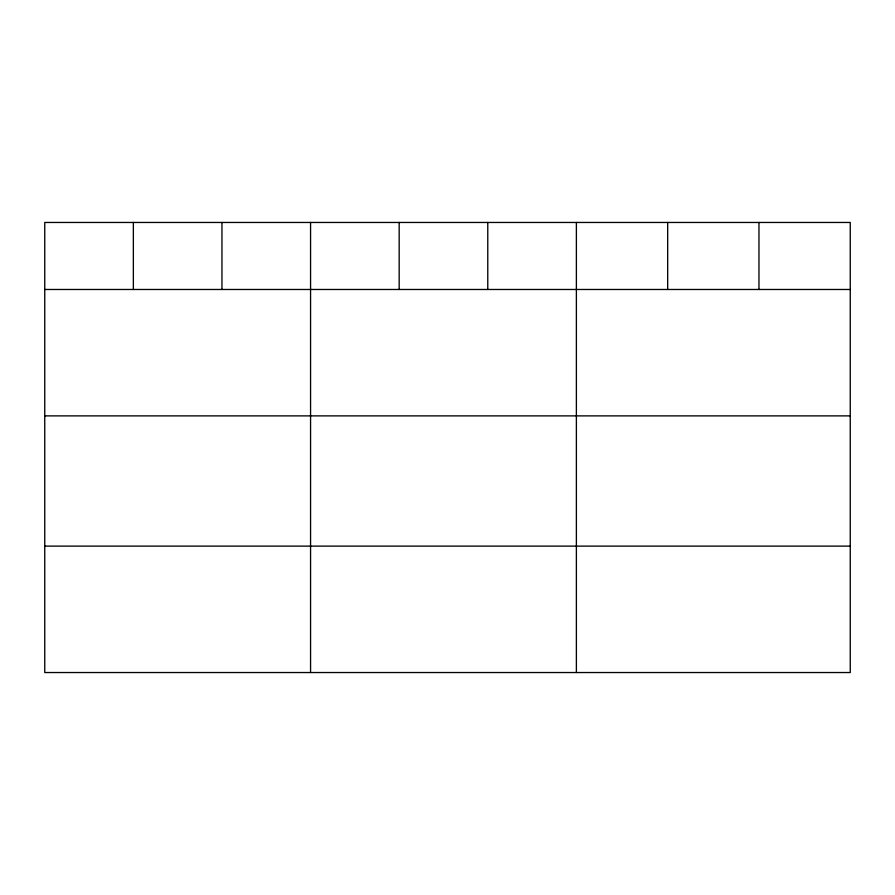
<?xml version="1.0" encoding="UTF-8"?>
<svg xmlns="http://www.w3.org/2000/svg" width="895" height="895" viewBox="0 0 895 895"><rect width="100%" height="100%" fill="white"/><g stroke="black" fill="none" stroke-linecap="round" stroke-linejoin="round"><path stroke-width="1.34" d="M850.25 289.477L850.25 672.537L44.75 672.537L44.75 222.463L850.25 222.463L850.25 289.477L44.75 289.477M44.75 415.884L850.25 415.884M44.75 546.118L850.25 546.118M758.96 222.463L758.96 289.477M667.67 222.463L667.67 289.477M576.38 222.463L576.38 672.537M487.775 222.463L487.775 289.477M399.17 222.463L399.17 289.477M310.565 222.463L310.565 672.537M221.96 222.463L221.96 289.477M133.355 222.463L133.355 289.477"/></g></svg>
